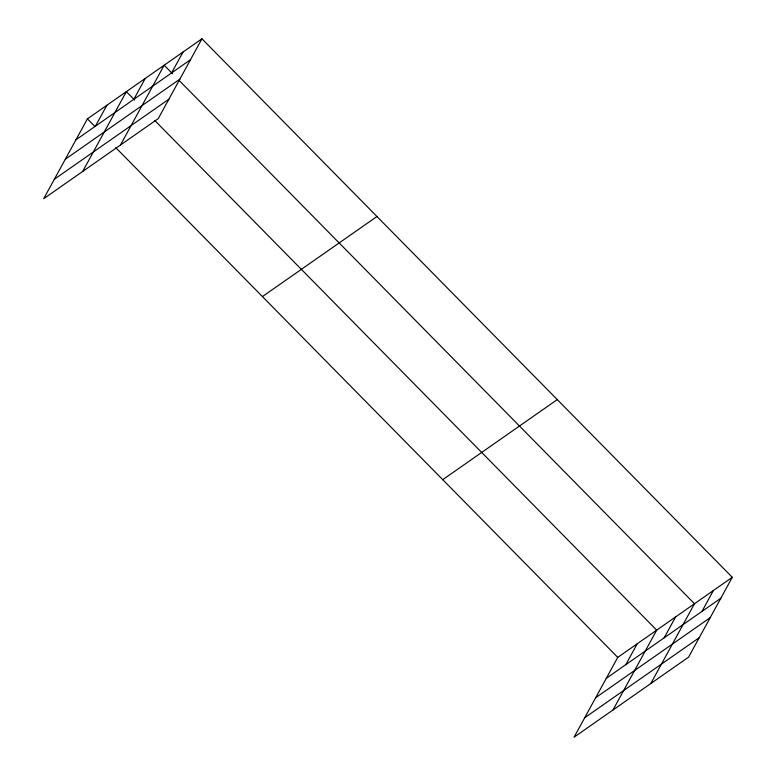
<?xml version="1.0" encoding="UTF-8"?>
<svg xmlns="http://www.w3.org/2000/svg" width="776" height="776" viewBox="0 0 776 776"><rect width="100%" height="100%" fill="white"/><g stroke="black" fill="none" stroke-linecap="round" stroke-linejoin="round"><path stroke-width="1.16" d="M201.944 38.8L87.407 118.873L43.708 198.695L158.246 118.621L201.944 38.8L732.292 577.305L688.593 657.127L574.056 737.2L617.754 657.379L732.292 577.305M95.429 126.178L106.884 105.264M82.654 171.477L126.352 91.646L134.684 100.114M133.802 99.357L145.248 78.434M120.445 145.044L164.153 65.223L172.485 73.691M171.593 72.925L183.049 52.011M625.776 664.683L637.232 643.76M612.991 709.972L656.7 630.151L154.686 120.425M664.149 637.853L675.595 616.939M650.792 683.549L694.491 603.728L179.149 80.462M701.94 611.43L713.396 590.517M75.961 139.796L190.498 59.713M65.32 159.235L179.848 79.152M54.349 179.256L168.887 99.182M262.424 296.577L376.961 216.504M442.747 479.675L557.275 399.591M606.308 678.292L720.836 598.218M595.658 697.731L710.195 617.657M584.697 717.761L699.234 637.688M87.407 118.873L94.914 126.488M115.75 147.644L617.754 657.379"/></g></svg>
